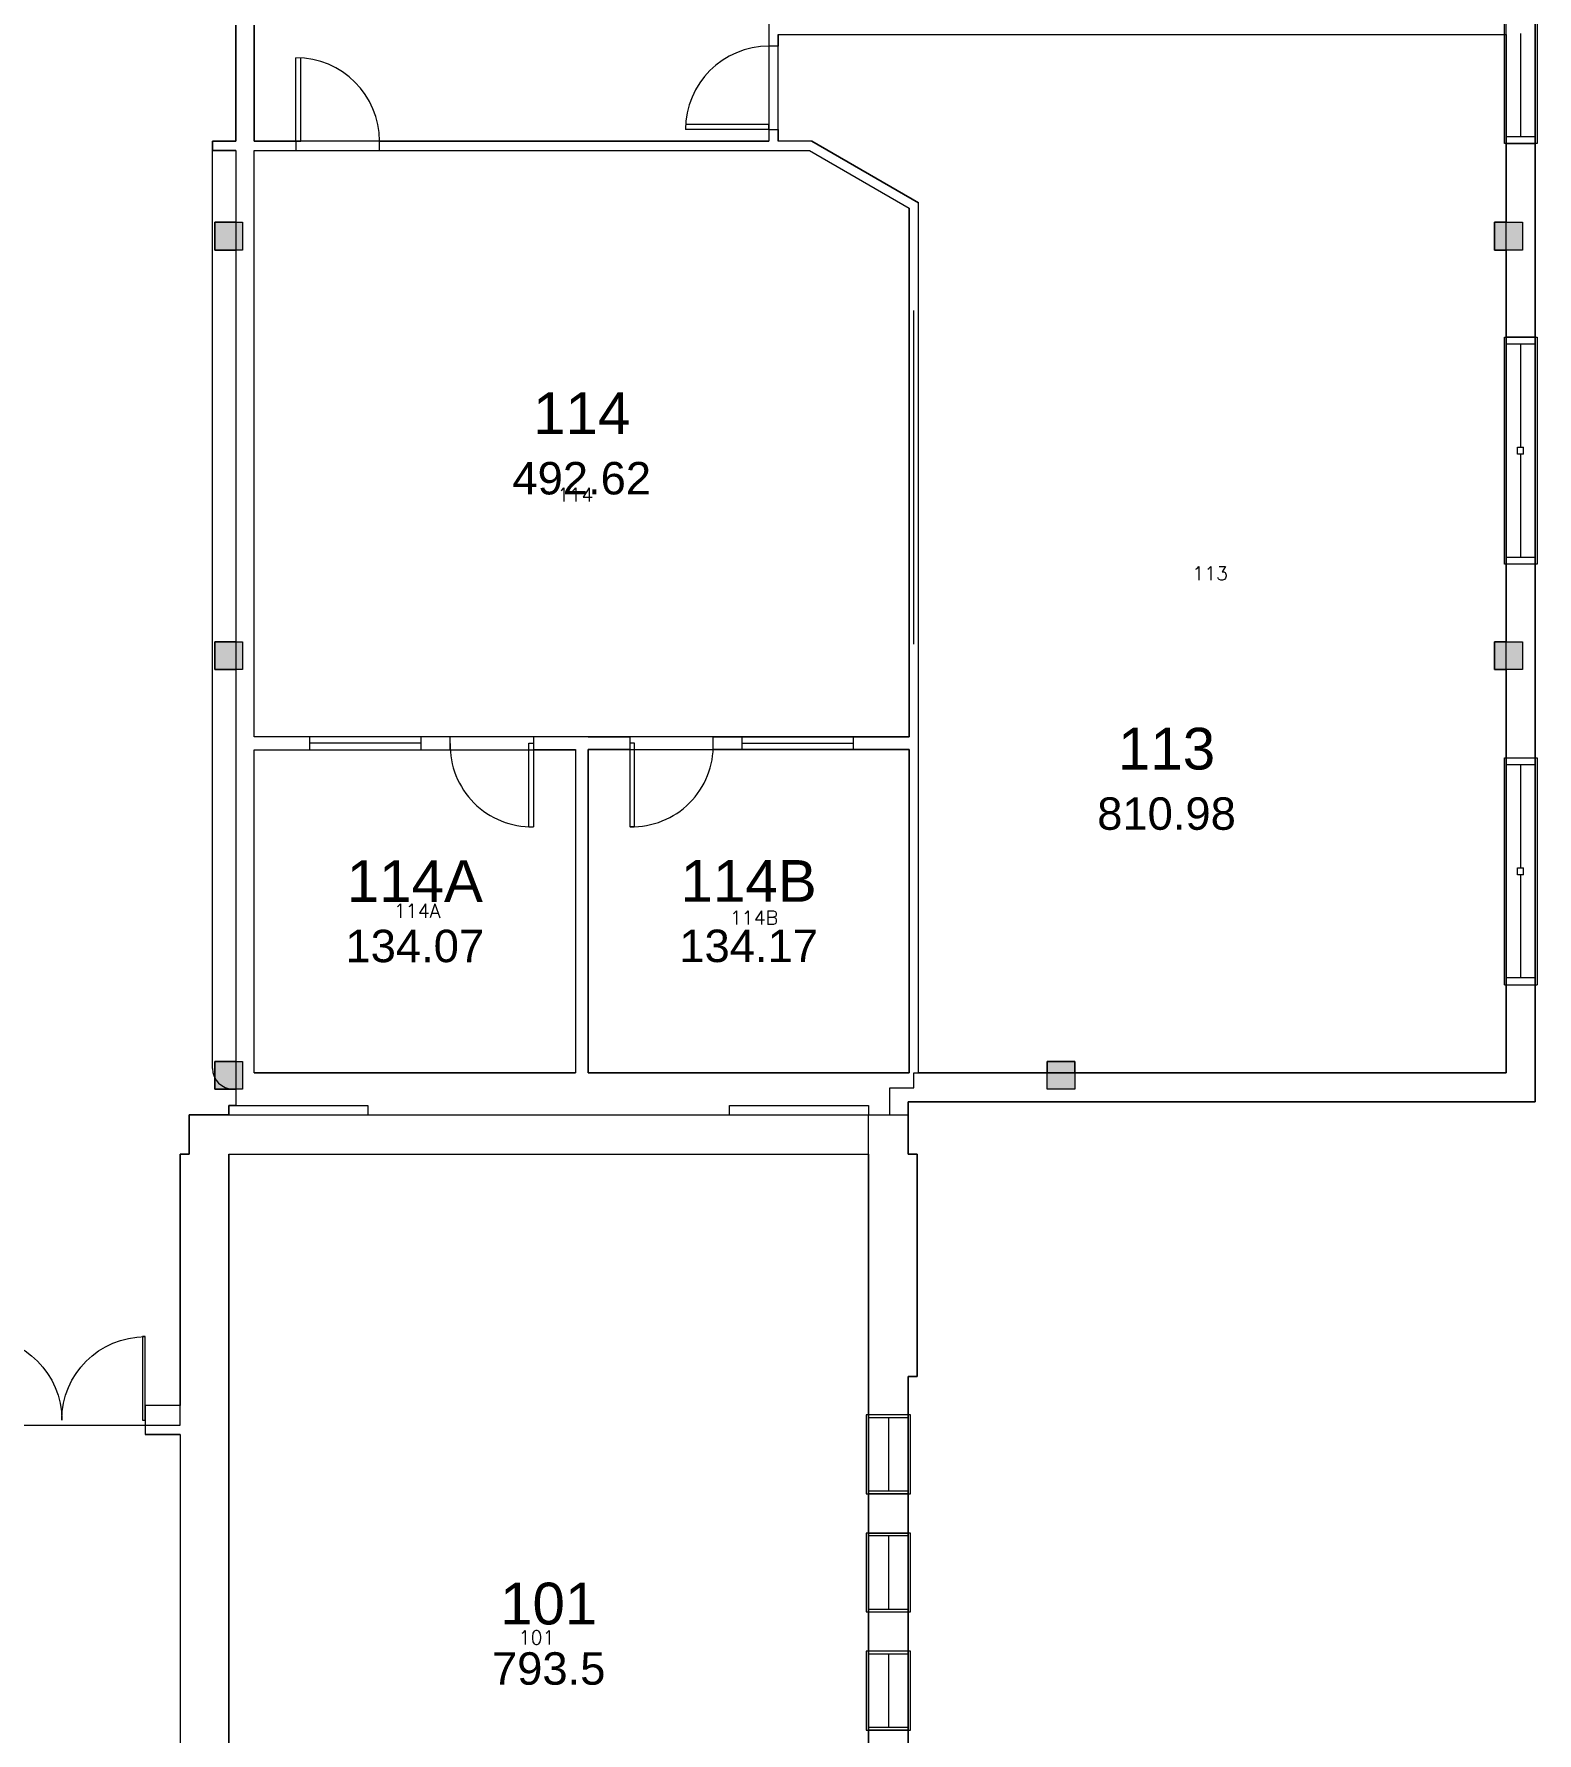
# Model space of a CAD drawing. Header units: inches. Extents: x -2145 to 3863, y -18090 to 4650.
# Drawn here: x -51 to 597, y -17059 to -16326 of the extents above; entities that cross this region are included whole.
import ezdxf
from ezdxf.enums import TextEntityAlignment as Align

# ---------------------------------------------------------------- set-up
doc = ezdxf.new("R2010")
doc.units = ezdxf.units.IN
doc.header["$LTSCALE"] = 48
doc.header["$MEASUREMENT"] = 0
for name, color, linetype in [('A-COLS', 1, 'CONTINUOUS'), ('A-COLS-GRID', 41, 'CONTINUOUS'), ('A-DOOR', 30, 'CONTINUOUS'), ('A-FURN', 41, 'CONTINUOUS'), ('A-ROOF', 1, 'CONTINUOUS'), ('A-WALLS', 1, 'CONTINUOUS'), ('A-WIN', 30, 'CONTINUOUS'), ('CAFM_BLDG_OTLN', 41, 'CONTINUOUS'), ('CAFM_Gross', 200, 'CONTINUOUS'), ('CAFM_ID', 8, 'CONTINUOUS'), ('CAFM_MeasuredGross', 50, 'CONTINUOUS'), ('CAFM_SPACE', 5, 'CONTINUOUS'), ('CAFM_Space_Label', 7, 'CONTINUOUS'), ('Changes', 30, 'CONTINUOUS')]:
    doc.layers.add(name, color=color, linetype=linetype)
doc.styles.add('CAFM-TXT', font='txt.shx', dxfattribs={"height": 6})

msp = doc.modelspace()

# ---------------------------------------------------------------- linework, layer by layer
at = {"layer": 'A-COLS'}
for p, q in [((27.1, -16407.47), (39.1, -16407.47)), ((27.1, -16419.47), (27.1, -16407.47)), ((39.1, -16407.47), (39.1, -16419.47)), ((579.1, -16407.47), (591.1, -16407.47)), ((579.1, -16419.47), (579.1, -16407.47)), ((591.1, -16407.47), (591.1, -16419.47)), ((39.1, -16419.47), (27.1, -16419.47)), ((591.1, -16419.47), (579.1, -16419.47)), ((27.1, -16588.47), (39.1, -16588.47)), ((27.1, -16600.47), (27.1, -16588.47)), ((39.1, -16588.47), (39.1, -16600.47)), ((579.1, -16588.47), (591.1, -16588.47)), ((579.1, -16600.47), (579.1, -16588.47)), ((591.1, -16588.47), (591.1, -16600.47)), ((39.1, -16600.47), (27.1, -16600.47)), ((591.1, -16600.47), (579.1, -16600.47)), ((27.1, -16769.47), (39.1, -16769.47)), ((27.1, -16781.47), (27.1, -16769.47)), ((39.1, -16769.47), (39.1, -16781.47)), ((386.1, -16769.47), (398.1, -16769.47)), ((386.1, -16781.47), (386.1, -16769.47)), ((398.1, -16769.47), (398.1, -16781.47)), ((39.1, -16781.47), (27.1, -16781.47)), ((398.1, -16781.47), (386.1, -16781.47))]:
    msp.add_line(p, q, dxfattribs=at)
at = {"layer": 'A-COLS-GRID'}
for points in [[(27.1, -16407.47), (39.1, -16407.47), (27.1, -16419.47), (39.1, -16419.47)], [(579.1, -16407.47), (591.1, -16407.47), (579.1, -16419.47), (591.1, -16419.47)], [(27.1, -16588.47), (39.1, -16588.47), (27.1, -16600.47), (39.1, -16600.47)], [(579.1, -16588.47), (591.1, -16588.47), (579.1, -16600.47), (591.1, -16600.47)], [(27.1, -16769.47), (39.1, -16769.47), (27.1, -16781.47), (39.1, -16781.47)], [(386.1, -16769.47), (398.1, -16769.47), (386.1, -16781.47), (398.1, -16781.47)]]:
    msp.add_solid(points, dxfattribs=at)
at = {"layer": 'A-DOOR'}
for p, q in [((62.1, -16372.47), (62.1, -16336.47)), ((64.26, -16372.47), (64.26, -16336.53)), ((266.1, -16367.47), (230.1, -16367.47)), ((266.1, -16365.31), (230.16, -16365.31)), ((266.1, -16367.47), (266.1, -16365.31)), ((62.1, -16372.47), (64.26, -16372.47)), ((162.6, -16668.22), (162.6, -16632.22)), ((162.6, -16632.22), (164.6, -16632.22)), ((164.6, -16632.22), (164.6, -16668.22)), ((206.1, -16632.22), (206.1, -16668.22)), ((208.1, -16632.22), (206.1, -16632.22)), ((208.1, -16668.22), (208.1, -16632.22)), ((162.6, -16668.22), (164.6, -16668.22)), ((208.1, -16668.22), (206.1, -16668.22)), ((-4.03, -16888.22), (-4.03, -16924.22)), ((-2.9, -16888.22), (-4.03, -16888.22)), ((-2.9, -16924.22), (-2.9, -16888.22)), ((-4.03, -16924.22), (-2.9, -16924.22))]:
    msp.add_line(p, q, dxfattribs=at)
for centre, radius, start, end in [((62.1, -16372.47), 36, 0, 90), ((266.1, -16367.47), 36, 90, 180), ((163.6, -16633.22), 35, 178.5312, 271.4688), ((207.1, -16633.22), 35, 268.5312, 1.4688)]:
    msp.add_arc(centre, radius, start, end, dxfattribs=at)
at = {"layer": 'A-DOOR', "extrusion": (0, 0, -1)}
for centre, start_param, end_param in [((-74.9, -16924.22), -0.785398, 0.785398), ((-2.9, -16924.22), 3.926991, 5.497787)]:
    msp.add_ellipse(centre, major_axis=(25.46, 25.46), ratio=1, start_param=start_param, end_param=end_param, dxfattribs=at)
at = {"layer": 'A-FURN'}
for p, q in [((26.1, -16772.47), (26.1, -16376.47)), ((36.1, -16781.47), (35.1, -16781.47))]:
    msp.add_line(p, q, dxfattribs=at)
msp.add_arc((35.1, -16772.47), 9, 180, 270, dxfattribs=at)
at = {"layer": 'A-ROOF'}
for p, q in [((596.6, -16001.63), (596.6, -16786.97)), ((596.6, -16786.97), (326.1, -16786.97)), ((326.1, -16786.97), (326.1, -16809.47)), ((326.1, -16809.47), (330.1, -16809.47)), ((330.1, -16809.47), (330.1, -16905.47)), ((330.1, -16905.47), (326.1, -16905.47)), ((326.1, -16905.47), (326.1, -17176.47))]:
    msp.add_line(p, q, dxfattribs=at)
at = {"layer": 'A-WALLS'}
for p, q in [((36.1, -16372.47), (36.1, -16322.47)), ((44.1, -16322.47), (44.1, -16372.47)), ((266.1, -16317.47), (266.1, -16331.47)), ((270.1, -16326.47), (583.32, -16326.47)), ((270.1, -16326.47), (270.1, -16331.47)), ((270.1, -16331.47), (266.1, -16331.47)), ((266.1, -16367.47), (266.1, -16372.47)), ((266.1, -16367.47), (270.1, -16367.47)), ((270.1, -16367.47), (270.1, -16372.47)), ((26.1, -16372.47), (36.1, -16372.47)), ((26.1, -16376.47), (26.1, -16372.47)), ((44.1, -16372.47), (62.1, -16372.47)), ((62.1, -16372.47), (62.1, -16376.47)), ((98.1, -16372.47), (266.1, -16372.47)), ((98.1, -16376.47), (98.1, -16372.47)), ((284.6, -16372.47), (270.1, -16372.47)), ((284.6, -16372.47), (330.6, -16399.02)), ((584.1, -16456.97), (584.1, -16373.47)), ((584.1, -16373.47), (596.6, -16373.47)), ((596.6, -16456.97), (596.6, -16373.47)), ((36.1, -16376.47), (26.1, -16376.47)), ((36.1, -16376.47), (36.1, -16788.47)), ((44.1, -16376.47), (62.1, -16376.47)), ((44.1, -16629.47), (44.1, -16376.47)), ((98.1, -16376.47), (283.53, -16376.47)), ((283.53, -16376.47), (326.6, -16401.33)), ((326.6, -16629.47), (326.6, -16401.33)), ((330.6, -16774.47), (330.6, -16399.02)), ((596.6, -16456.97), (584.1, -16456.97)), ((584.1, -16638.47), (584.1, -16554.97)), ((596.6, -16554.97), (584.1, -16554.97)), ((596.6, -16638.47), (596.6, -16554.97)), ((128.61, -16629.57), (44.1, -16629.47)), ((128.61, -16635.07), (128.61, -16629.57)), ((206.1, -16629.47), (164.6, -16629.47)), ((164.6, -16629.47), (164.6, -16634.97)), ((188.1, -16629.47), (206.1, -16629.47)), ((206.1, -16629.47), (206.1, -16634.97)), ((242.09, -16629.47), (326.6, -16629.47)), ((242.09, -16634.97), (242.09, -16629.47)), ((44.1, -16774.47), (44.1, -16635.07)), ((44.1, -16635.07), (128.61, -16635.07)), ((164.6, -16634.97), (182.6, -16634.97)), ((182.6, -16634.97), (182.6, -16774.47)), ((188.1, -16634.97), (188.1, -16774.47)), ((206.1, -16634.97), (188.1, -16634.97)), ((188.1, -16634.97), (188.1, -16774.47)), ((326.6, -16634.97), (242.09, -16634.97)), ((326.6, -16774.47), (326.6, -16634.97)), ((584.1, -16638.47), (596.6, -16638.47)), ((584.1, -16774.47), (584.1, -16736.47)), ((182.6, -16774.47), (44.1, -16774.47)), ((188.1, -16774.47), (326.6, -16774.47)), ((584.1, -16774.47), (330.6, -16774.47)), ((16.1, -16792.47), (33.1, -16792.47)), ((16.1, -16809.47), (16.1, -16792.47)), ((33.1, -16788.47), (36.1, -16788.47)), ((33.1, -16792.47), (33.1, -16788.47)), ((326.1, -16786.97), (326.1, -16809.47)), ((326.1, -16786.97), (596.6, -16786.97)), ((16.1, -16809.47), (12.1, -16809.47)), ((12.1, -16809.47), (12.1, -16917.97)), ((33.1, -16809.47), (309.1, -16809.47)), ((33.1, -16809.47), (33.1, -17120.47)), ((309.1, -16809.47), (309.1, -16921.97)), ((326.1, -16809.47), (330.1, -16809.47)), ((330.1, -16809.47), (330.1, -16905.47)), ((326.1, -16905.47), (330.1, -16905.47)), ((326.1, -16905.47), (326.1, -16921.97)), ((12.1, -16917.97), (-2.9, -16917.97)), ((-2.9, -16917.97), (-2.9, -16930.47)), ((326.1, -16921.97), (309.1, -16921.97)), ((12.1, -16930.47), (-2.9, -16930.47)), ((12.1, -16930.47), (12.1, -17120.47)), ((326.1, -16955.97), (309.1, -16955.97)), ((309.1, -16955.97), (309.1, -16972.97)), ((326.1, -16955.97), (326.1, -16972.97)), ((309.1, -16972.97), (326.1, -16972.97)), ((309.1, -17006.97), (326.1, -17006.97)), ((309.1, -17006.97), (309.1, -17023.97)), ((326.1, -17006.97), (326.1, -17023.97)), ((326.1, -17023.97), (309.1, -17023.97)), ((326.1, -17057.97), (309.1, -17057.97)), ((309.1, -17057.97), (309.1, -17074.97)), ((326.1, -17057.97), (326.1, -17074.97))]:
    msp.add_line(p, q, dxfattribs=at)
at = {"layer": 'A-WIN'}
for p, q in [((583.32, -16373.47), (583.32, -16275.47)), ((597.38, -16275.47), (597.38, -16373.47)), ((590.35, -16370.4), (590.35, -16326)), ((597.38, -16373.47), (583.32, -16373.47)), ((584.1, -16373.47), (584.1, -16370.4)), ((584.1, -16370.4), (596.6, -16370.4)), ((596.6, -16373.47), (596.6, -16370.4)), ((583.32, -16554.97), (583.32, -16456.97)), ((583.32, -16456.97), (597.38, -16456.97)), ((584.1, -16456.97), (584.1, -16460.03)), ((596.6, -16460.03), (584.1, -16460.03)), ((590.35, -16504.43), (590.35, -16460.03)), ((596.6, -16456.97), (596.6, -16460.03)), ((597.38, -16456.97), (597.38, -16554.97)), ((588.98, -16504.43), (591.52, -16504.43)), ((588.98, -16507.5), (588.98, -16504.43)), ((591.52, -16507.5), (591.52, -16504.43)), ((591.52, -16507.5), (588.98, -16507.5)), ((590.35, -16551.9), (590.35, -16507.5)), ((597.38, -16554.97), (583.32, -16554.97)), ((584.1, -16554.97), (584.1, -16551.9)), ((584.1, -16551.9), (596.6, -16551.9)), ((596.6, -16554.97), (596.6, -16551.9)), ((68.1, -16634.97), (68.1, -16629.47)), ((116.1, -16634.97), (116.1, -16629.47)), ((254.6, -16634.97), (254.6, -16629.47)), ((302.6, -16634.97), (302.6, -16629.47)), ((116.1, -16632.22), (68.1, -16632.22)), ((254.6, -16632.22), (302.6, -16632.22)), ((583.32, -16736.47), (583.32, -16638.47)), ((583.32, -16638.47), (597.38, -16638.47)), ((584.1, -16638.47), (584.1, -16641.53)), ((596.6, -16638.47), (596.6, -16641.53)), ((597.38, -16638.47), (597.38, -16736.47)), ((596.6, -16641.53), (584.1, -16641.53)), ((590.35, -16685.93), (590.35, -16641.53)), ((588.98, -16685.93), (591.52, -16685.93)), ((588.98, -16689), (588.98, -16685.93)), ((591.52, -16689), (588.98, -16689)), ((590.35, -16733.4), (590.35, -16689)), ((591.52, -16689), (591.52, -16685.93)), ((596.6, -16733.4), (584.1, -16733.4)), ((583.32, -16736.47), (597.38, -16736.47)), ((327.16, -16921.97), (308.04, -16921.97)), ((308.04, -16921.97), (308.04, -16955.97)), ((309.1, -16921.97), (309.1, -16923.03)), ((309.1, -16923.03), (326.1, -16923.03)), ((317.6, -16923.03), (317.6, -16954.9)), ((326.1, -16921.97), (326.1, -16923.03)), ((327.16, -16955.97), (327.16, -16921.97)), ((308.04, -16955.97), (327.16, -16955.97)), ((309.1, -16955.97), (309.1, -16954.9)), ((326.1, -16954.9), (309.1, -16954.9)), ((326.1, -16955.97), (326.1, -16954.9)), ((327.16, -16972.97), (308.04, -16972.97)), ((308.04, -16972.97), (308.04, -17006.97)), ((309.1, -16972.97), (309.1, -16974.03)), ((309.1, -16974.03), (326.1, -16974.03)), ((317.6, -16974.03), (317.6, -17005.9)), ((326.1, -16972.97), (326.1, -16974.03)), ((327.16, -17006.97), (327.16, -16972.97)), ((308.04, -17006.97), (327.16, -17006.97)), ((309.1, -17006.97), (309.1, -17005.9)), ((326.1, -17005.9), (309.1, -17005.9)), ((326.1, -17006.97), (326.1, -17005.9)), ((327.16, -17023.97), (308.04, -17023.97)), ((308.04, -17023.97), (308.04, -17057.97)), ((309.1, -17023.97), (309.1, -17025.03)), ((309.1, -17025.03), (326.1, -17025.03)), ((317.6, -17025.03), (317.6, -17056.9)), ((326.1, -17023.97), (326.1, -17025.03)), ((327.16, -17057.97), (327.16, -17023.97)), ((308.04, -17057.97), (327.16, -17057.97)), ((309.1, -17057.97), (309.1, -17056.9)), ((326.1, -17056.9), (309.1, -17056.9)), ((326.1, -17057.97), (326.1, -17056.9))]:
    msp.add_line(p, q, dxfattribs=at)
at = {"layer": 'CAFM_BLDG_OTLN'}
for p, q in [((16.1, -16809.47), (16.1, -16792.47)), ((16.1, -16792.47), (33.1, -16792.47)), ((33.1, -16792.47), (93.1, -16792.47)), ((93.1, -16792.47), (249.1, -16792.47)), ((249.1, -16792.47), (309.1, -16792.47)), ((309.1, -16792.47), (326.1, -16792.47)), ((326.1, -16792.47), (326.1, -16809.47)), ((12.1, -16926.47), (12.1, -16809.47)), ((12.1, -16809.47), (16.1, -16809.47)), ((326.1, -16809.47), (330.1, -16809.47)), ((330.1, -16809.47), (330.1, -16905.47)), ((330.1, -16905.47), (326.1, -16905.47)), ((326.1, -16905.47), (326.1, -17176.47)), ((-83.9, -16926.47), (12.1, -16926.47))]:
    msp.add_line(p, q, dxfattribs=at)
for points in [[(326.1, -17176.47), (326.1, -16905.47), (330.1, -16905.47), (330.1, -16809.47), (326.1, -16809.47), (326.1, -16786.97), (596.6, -16786.97), (596.6, -16037.41)], [(326.1, -17176.47), (326.1, -16905.47), (330.1, -16905.47), (330.1, -16809.47), (326.1, -16809.47), (326.1, -16786.97), (596.6, -16786.97), (596.6, -16037.41)], [(326.1, -17176.47), (326.1, -16905.47), (330.1, -16905.47), (330.1, -16809.47), (326.1, -16809.47), (326.1, -16786.97), (596.6, -16786.97), (596.6, -16037.41)], [(-83.9, -16926.47), (12.1, -16926.47), (12.1, -16809.47), (16.1, -16809.47), (16.1, -16792.47), (33.1, -16792.47), (33.1, -16788.47), (93.1, -16788.47), (93.1, -16792.47), (249.1, -16792.47), (249.1, -16788.47), (309.1, -16788.47), (309.1, -16792.47), (326.1, -16792.47), (326.1, -16809.47), (330.1, -16809.47), (330.1, -16905.47), (326.1, -16905.47), (326.1, -17176.47)], [(-83.9, -16926.47), (12.1, -16926.47), (12.1, -16809.47), (16.1, -16809.47), (16.1, -16792.47), (33.1, -16792.47), (33.1, -16788.47), (93.1, -16788.47), (93.1, -16792.47), (249.1, -16792.47), (249.1, -16788.47), (309.1, -16788.47), (309.1, -16792.47), (326.1, -16792.47), (326.1, -16809.47), (330.1, -16809.47), (330.1, -16905.47), (326.1, -16905.47), (326.1, -17176.47)], [(-83.9, -16926.47), (12.1, -16926.47), (12.1, -16809.47), (16.1, -16809.47), (16.1, -16792.47), (33.1, -16792.47), (33.1, -16788.47), (93.1, -16788.47), (93.1, -16792.47), (249.1, -16792.47), (249.1, -16788.47), (309.1, -16788.47), (309.1, -16792.47), (326.1, -16792.47), (326.1, -16809.47), (330.1, -16809.47), (330.1, -16905.47), (326.1, -16905.47), (326.1, -17176.47)]]:
    msp.add_lwpolyline(points, dxfattribs=at)
at = {"layer": 'CAFM_Gross'}
msp.add_lwpolyline([(326.1, -17176.47), (326.1, -16905.47), (330.1, -16905.47), (330.1, -16809.47), (326.1, -16809.47), (326.1, -16786.97), (596.6, -16786.97), (596.6, -16037.41)], dxfattribs=at)
at = {"layer": 'CAFM_MeasuredGross'}
msp.add_lwpolyline([(-1102.9, -17681.47), (33.1, -17681.47), (33.1, -17819.47), (309.1, -17819.47), (309.1, -16792.47), (309.1, -16792.47), (318.25, -16792.47), (318.25, -16792.47), (318.25, -16792.47), (318.25, -16780.93), (328.6, -16780.93), (328.6, -16774.47), (584.1, -16774.47), (584.1, -16029.41)], dxfattribs=at)
at = {"layer": 'CAFM_SPACE'}
for points in [[(266.1, -16276.47), (266.1, -16372.47), (44.1, -16372.47), (44.1, -16322.47)], [(36.1, -16322.47), (36.1, -16372.47), (26.1, -16372.47), (26.1, -16376.47), (36.1, -16376.47), (36.1, -16407.47), (27.1, -16407.47), (27.1, -16419.47), (36.1, -16419.47), (36.1, -16588.47), (27.1, -16588.47), (27.1, -16600.47), (36.1, -16600.47), (36.1, -16769.47), (27.1, -16769.47), (27.1, -16781.47), (36.1, -16781.47), (36.1, -16788.47), (33.1, -16788.47), (33.1, -16792.47), (16.1, -16792.47), (16.1, -16809.47), (12.1, -16809.47), (12.1, -16917.97), (-2.9, -16917.97), (-2.9, -16930.47), (12.1, -16930.47), (12.1, -17378.47)]]:
    msp.add_lwpolyline(points, dxfattribs=at)
for points in [[(270.1, -16372.47), (270.1, -16326.47), (583.32, -16326.47), (584.1, -16326.47), (584.1, -16407.47), (579.1, -16407.47), (579.1, -16419.47), (584.1, -16419.47), (584.1, -16588.47), (579.1, -16588.47), (579.1, -16600.47), (584.1, -16600.47), (584.09, -16774.47), (398.1, -16774.47), (398.1, -16769.47), (386.1, -16769.47), (386.1, -16774.47), (330.6, -16774.47), (330.6, -16399.02), (284.6, -16372.47), (270.1, -16372.47)], [(44.1, -16376.47), (283.53, -16376.47), (326.6, -16401.33), (326.6, -16629.47), (44.1, -16629.47), (44.1, -16376.47)], [(44.1, -16635.07), (182.6, -16635.07), (182.6, -16774.47), (44.1, -16774.47)], [(188.1, -16634.97), (326.6, -16634.97), (326.6, -16774.47), (188.1, -16774.47)], [(33.1, -16809.47), (309.1, -16809.47), (309.1, -17223.47), (33.1, -17223.47)]]:
    msp.add_lwpolyline(points, close=True, dxfattribs=at)
at = {"layer": 'Changes'}
for p, q in [((328.6, -16589.47), (328.6, -16445.47)), ((44.1, -16774.47), (182.6, -16774.47)), ((584.1, -16774.47), (332.1, -16774.47))]:
    msp.add_line(p, q, dxfattribs=at)

# ---------------------------------------------------------------- texts
at = {"layer": 'CAFM_ID', "style": 'CAFM-TXT'}
for s, p in [('114', (182.58, -16527.99)), ('113', (456.39, -16561.92)), ('114A', (114.32, -16707.55)), ('114B', (259.64, -16710.46)), ('101', (165.85, -17020.97))]:
    msp.add_text(s, height=6, dxfattribs=at).set_placement(p, align=Align.CENTER)
at = {"layer": 'CAFM_Space_Label', "color": 7, "char_height": 0.2, "attachment_point": 5}
for s, insert in [('{\\fArial.ttf;\\H18;114}{\\fArial.ttf;\\H14;\\P492.62}', (185.35, -16502.97)), ('{\\fArial.ttf;\\H18;113}{\\fArial.ttf;\\H14;\\P810.98}', (437.59, -16647.65)), ('{\\fArial.ttf;\\H18;114A}{\\fArial.ttf;\\H14;\\P134.07}', (113.35, -16704.77)), ('{\\fArial.ttf;\\H18;114B}{\\fArial.ttf;\\H14;\\P134.17}', (257.35, -16704.72)), ('{\\fArial.ttf;\\H18;101}{\\fArial.ttf;\\H14;\\P793.5}', (171.1, -17016.47))]:
    msp.add_mtext(s, dxfattribs=dict(at, insert=insert))

doc.saveas('drawing.dxf')
